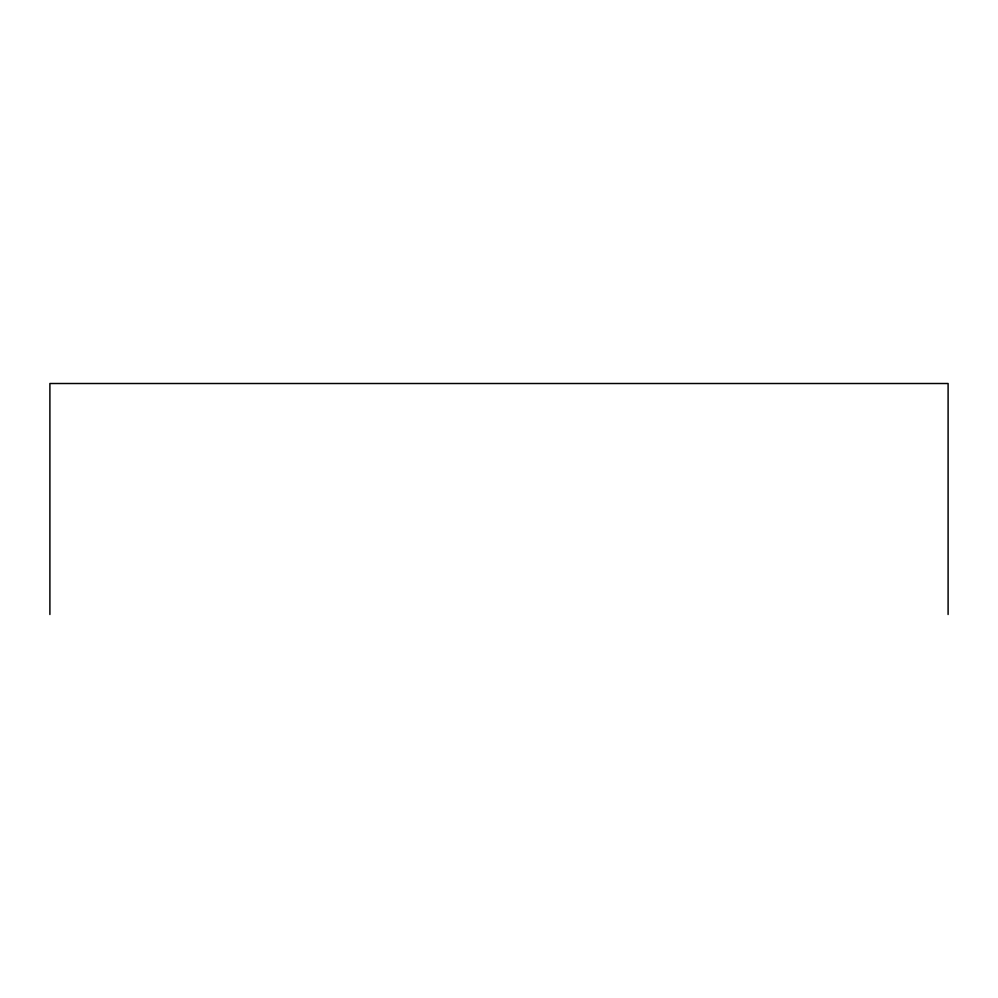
<?xml version="1.0" encoding="UTF-8"?>
<svg xmlns="http://www.w3.org/2000/svg" width="998" height="998" viewBox="0 0 998 998"><rect width="100%" height="100%" fill="white"/><g stroke="black" fill="none" stroke-linecap="round" stroke-linejoin="round"><path stroke-width="1.5" d="M948.1 614.494L948.1 383.506L49.9 383.506L49.9 614.494"/></g></svg>
